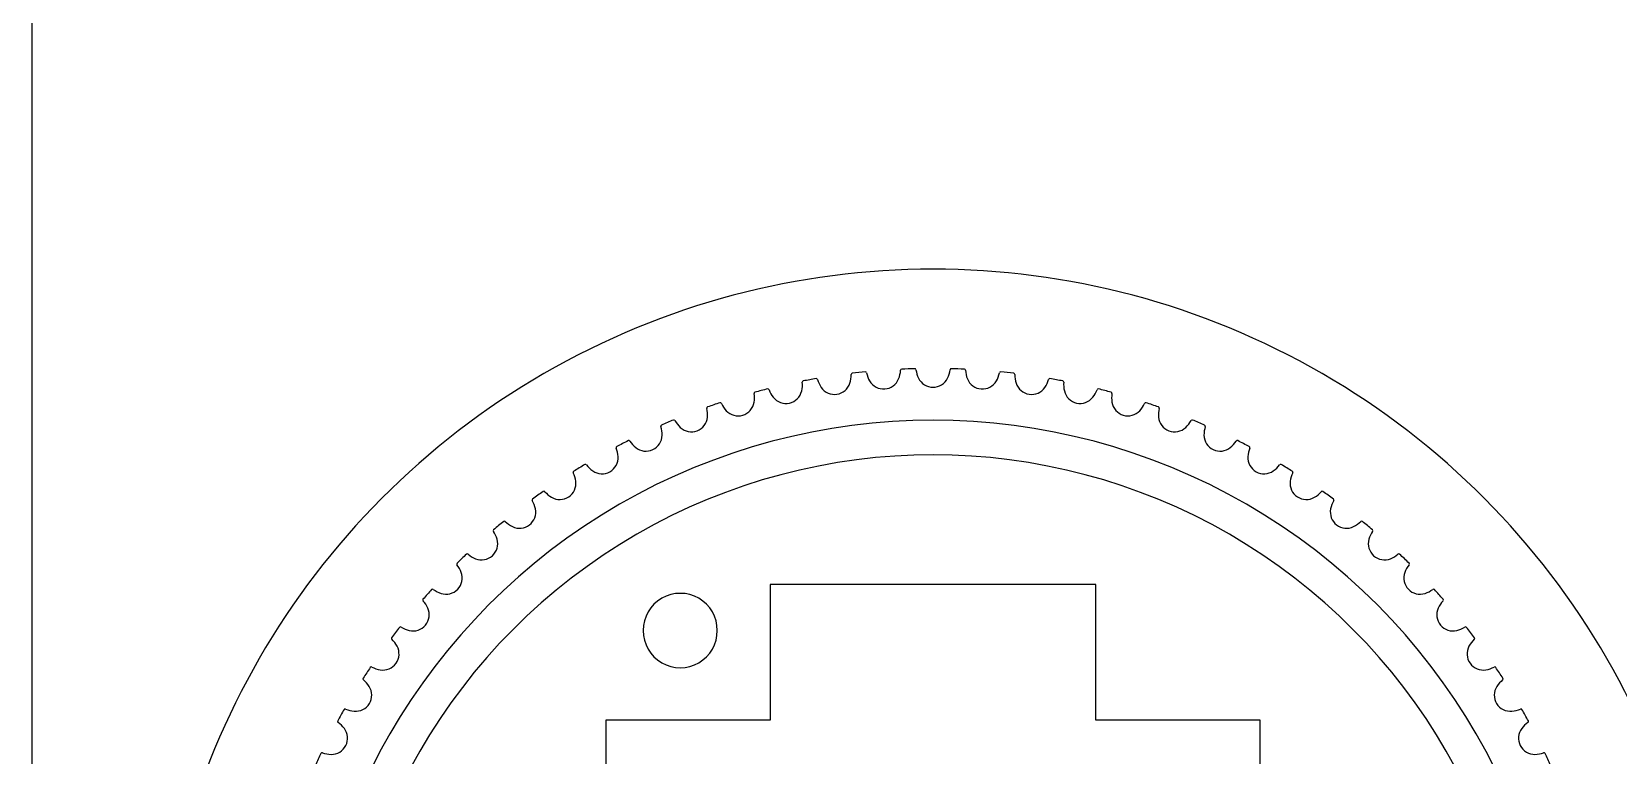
# Model space of a CAD drawing. Extents: x 0 to 508, y 0 to 304.
# Drawn here: x 0.1 to 64.4, y 106.8 to 136.1 of the extents above; entities that cross this region are included whole.
import ezdxf

# ---------------------------------------------------------------- set-up
doc = ezdxf.new("R2010")
doc.units = 0
doc.layers.get('0').update_dxf_attribs({"linetype": 'CONTINUOUS'})

msp = doc.modelspace()

# ---------------------------------------------------------------- linework, layer by layer
at = {"color": 7}
msp.add_lwpolyline([(0.120756, 165.010264), (0.120756, 25.010248)], dxfattribs=at)
for points in [[(23.370778, 108.260264), (23.370778, 101.610263), (17.870779, 101.610263), (17.870779, 88.410264), (23.370778, 88.410264), (23.370778, 81.760264), (30.020763, 81.760264), (30.020763, 76.260259), (43.220772, 76.260259), (43.220772, 81.760264), (49.870757, 81.760264), (49.870757, 88.410264), (55.370756, 88.410264), (55.370756, 101.610263), (49.870757, 101.610263), (49.870757, 108.260264), (43.220772, 108.260264), (43.220772, 113.760269), (30.020763, 113.760269), (30.020763, 108.260264)], [(27.884014, 111.897004)]]:
    msp.add_lwpolyline(points, close=True, dxfattribs=at)
for points in [[(52.376038, 122.305279), (42.627226, 127.936271), (30.614309, 127.936271), (20.865497, 122.305279)], [(20.865497, 122.305279), (11.116684, 116.674288), (5.114247, 106.268477), (5.120772, 95.010264)], [(31.88589, 122.099578), (31.712311, 122.069238), (31.539027, 122.037231), (31.366063, 122.003561)], [(31.941267, 122.06378), (31.934407, 122.087919), (31.910717, 122.103233), (31.88589, 122.099578)], [(33.256299, 121.915121), (33.292199, 122.028173), (33.309577, 122.146286), (33.307761, 122.264887)], [(33.350465, 122.315118), (33.325643, 122.31146), (33.307377, 122.289973), (33.307761, 122.264887)], [(33.875927, 122.372935), (33.700592, 122.355347), (33.525429, 122.336074), (33.350465, 122.315118)], [(33.928526, 122.333192), (33.923446, 122.357759), (33.900948, 122.374759), (33.875927, 122.372935)], [(33.928526, 122.333192), (33.952543, 122.217034), (33.995189, 122.105525), (34.054812, 122.002984)], [(34.668862, 121.678973), (34.91866, 121.697256), (35.136161, 121.856391), (35.229191, 122.088939)], [(35.229191, 122.088939), (35.273249, 122.199067), (35.299205, 122.315596), (35.306053, 122.434011)], [(35.352329, 122.480993), (35.327298, 122.479166), (35.307501, 122.459066), (35.306053, 122.434011)], [(35.880596, 122.5003), (35.704449, 122.495554), (35.528352, 122.489116), (35.352329, 122.480985)], [(35.930152, 122.456821), (35.92688, 122.481694), (35.905683, 122.500292), (35.880596, 122.5003)], [(35.930152, 122.456821), (35.945632, 122.339219), (35.980031, 122.224894), (36.032017, 122.118276)], [(36.032017, 122.118276), (36.141778, 121.893151), (36.37031, 121.750326), (36.620767, 121.750326)], [(36.620767, 121.750326), (36.871225, 121.750326), (37.099757, 121.893151), (37.209518, 122.118276)], [(37.209518, 122.118276), (37.261504, 122.224894), (37.295903, 122.339219), (37.311383, 122.456821)], [(37.360939, 122.5003), (37.335852, 122.500292), (37.314655, 122.481694), (37.311383, 122.456821)], [(37.889206, 122.480993), (37.713183, 122.489124), (37.537086, 122.495562), (37.360939, 122.500308)], [(37.935482, 122.434011), (37.934034, 122.459066), (37.914237, 122.479166), (37.889206, 122.480993)], [(37.935482, 122.434011), (37.94233, 122.315596), (37.968286, 122.199067), (38.012344, 122.088939)], [(38.012344, 122.088939), (38.105374, 121.856391), (38.322875, 121.697256), (38.572673, 121.678973)], [(39.186723, 122.002984), (39.246346, 122.105525), (39.288992, 122.217034), (39.313009, 122.333192)], [(39.365608, 122.372935), (39.340587, 122.374759), (39.318089, 122.357759), (39.313009, 122.333192)], [(39.89107, 122.315118), (39.716106, 122.336074), (39.540943, 122.355347), (39.365608, 122.372935)], [(39.933774, 122.264887), (39.934158, 122.289973), (39.915892, 122.31146), (39.89107, 122.315118)], [(39.933774, 122.264887), (39.931958, 122.146286), (39.949336, 122.028173), (39.985236, 121.915121)], [(41.355645, 122.099578), (41.330818, 122.103233), (41.307128, 122.087919), (41.300268, 122.06378)], [(41.875472, 122.003561), (41.702508, 122.037231), (41.529224, 122.069238), (41.355645, 122.099578)], [(68.120763, 95.010264), (68.127288, 106.268477), (62.124851, 116.674288), (52.376038, 122.305279)], [(49.320767, 117.007309), (41.46198, 121.544582), (31.779555, 121.544582), (23.920767, 117.007309)], [(29.409708, 121.547983), (29.385675, 121.540756), (29.370723, 121.516835), (29.374756, 121.492066)], [(29.374782, 121.138537), (29.393834, 121.255611), (29.393825, 121.374995), (29.374756, 121.492066)], [(29.921147, 121.681687), (29.750243, 121.638759), (29.579755, 121.594188), (29.409708, 121.547983)], [(29.978985, 121.65003), (29.97038, 121.6736), (29.945639, 121.687142), (29.921147, 121.681687)], [(29.978985, 121.65003), (30.019656, 121.538606), (30.078081, 121.434494), (30.151996, 121.341727)], [(30.806679, 121.110574), (31.051153, 121.165033), (31.243166, 121.354141), (31.301346, 121.597756)], [(31.301346, 121.597756), (31.328855, 121.713133), (31.337521, 121.8322), (31.327011, 121.950345)], [(31.366063, 122.003561), (31.341576, 121.998099), (31.324928, 121.975336), (31.327143, 121.950345)], [(31.941267, 122.06378), (31.973697, 121.949686), (32.024366, 121.841588), (32.091313, 121.743674)], [(32.091313, 121.743674), (32.232678, 121.536909), (32.479582, 121.428866), (32.727384, 121.465334)], [(32.727384, 121.465334), (32.975186, 121.501803), (33.180495, 121.676396), (33.256299, 121.915121)], [(34.054812, 122.002984), (34.180711, 121.78646), (34.419065, 121.66069), (34.668862, 121.678973)], [(38.572673, 121.678973), (38.82247, 121.66069), (39.060824, 121.78646), (39.186723, 122.002984)], [(39.985236, 121.915121), (40.06104, 121.676396), (40.266349, 121.501803), (40.514151, 121.465334)], [(40.514151, 121.465334), (40.761953, 121.428866), (41.008857, 121.536909), (41.150222, 121.743674)], [(41.150222, 121.743674), (41.217169, 121.841588), (41.267838, 121.949686), (41.300268, 122.06378)], [(41.914392, 121.950345), (41.916607, 121.975336), (41.899959, 121.998099), (41.875472, 122.003561)], [(41.914392, 121.950345), (41.903881, 121.8322), (41.912548, 121.713133), (41.940057, 121.597756)], [(41.940189, 121.597756), (41.998369, 121.354141), (42.190382, 121.165033), (42.434856, 121.110574)], [(43.089539, 121.341727), (43.163454, 121.434494), (43.221879, 121.538606), (43.26255, 121.65003)], [(43.320388, 121.681687), (43.295896, 121.687142), (43.271155, 121.6736), (43.26255, 121.65003)], [(43.831827, 121.547983), (43.66178, 121.594188), (43.491292, 121.638759), (43.320388, 121.681687)], [(43.866779, 121.492066), (43.870812, 121.516835), (43.85586, 121.540756), (43.831827, 121.547983)], [(43.866779, 121.492066), (43.84771, 121.374995), (43.847701, 121.255611), (43.866752, 121.138537)], [(27.491822, 120.950813), (27.468385, 120.941849), (27.455222, 120.916902), (27.461051, 120.892496)], [(27.486875, 120.53991), (27.497298, 120.658068), (27.488542, 120.777134), (27.460945, 120.892496)], [(27.992123, 121.121495), (27.824813, 121.066205), (27.658038, 121.009309), (27.491822, 120.950813)], [(28.052104, 121.094143), (28.041803, 121.117016), (28.016147, 121.128716), (27.992123, 121.121495)], [(28.052104, 121.094143), (28.100807, 120.985984), (28.166683, 120.886414), (28.247181, 120.799291)], [(28.247181, 120.799291), (28.417147, 120.615317), (28.677147, 120.544379), (28.916996, 120.616539)], [(28.916996, 120.616539), (29.156845, 120.688699), (29.334543, 120.891322), (29.374782, 121.138537)], [(30.151996, 121.341727), (30.308079, 121.145841), (30.562205, 121.056115), (30.806679, 121.110574)], [(42.434856, 121.110574), (42.67933, 121.056115), (42.933456, 121.145841), (43.089539, 121.341727)], [(43.866752, 121.138537), (43.906992, 120.891322), (44.08469, 120.688699), (44.324539, 120.616539)], [(44.324539, 120.616539), (44.564388, 120.544379), (44.824388, 120.615317), (44.994354, 120.799291)], [(44.994354, 120.799291), (45.074852, 120.886414), (45.140728, 120.985984), (45.189431, 121.094143)], [(45.249412, 121.121495), (45.225388, 121.128716), (45.199732, 121.117016), (45.189431, 121.094143)], [(45.749713, 120.950813), (45.583497, 121.009309), (45.416722, 121.066205), (45.249412, 121.121495)], [(45.780484, 120.892496), (45.752887, 120.777134), (45.744131, 120.658068), (45.754555, 120.53991)], [(45.780484, 120.892496), (45.786313, 120.916902), (45.77315, 120.941849), (45.749713, 120.950813)], [(25.62262, 120.215242), (25.599889, 120.204601), (25.588569, 120.178755), (25.596162, 120.154832)], [(25.647676, 119.805072), (25.649484, 119.923672), (25.632096, 120.041784), (25.596189, 120.154832)], [(26.109136, 120.421987), (25.946306, 120.354633), (25.784126, 120.285714), (25.62262, 120.215242)], [(26.170969, 120.399085), (26.159029, 120.421158), (26.132577, 120.43096), (26.109136, 120.421998)], [(26.170969, 120.399085), (26.227431, 120.294772), (26.300393, 120.200277), (26.387028, 120.119262)], [(27.068407, 119.985874), (27.302355, 120.07535), (27.464792, 120.29041), (27.486875, 120.53991)], [(45.75466, 120.53991), (45.776743, 120.29041), (45.93918, 120.07535), (46.173128, 119.985874)], [(46.854507, 120.119262), (46.941142, 120.200277), (47.014104, 120.294772), (47.070566, 120.399085)], [(47.132399, 120.421987), (47.108958, 120.430949), (47.082506, 120.421147), (47.070566, 120.399074)], [(47.618915, 120.215242), (47.457409, 120.285714), (47.295229, 120.354633), (47.132399, 120.421987)], [(47.645346, 120.154832), (47.609439, 120.041784), (47.592051, 119.923672), (47.593859, 119.805072)], [(47.645346, 120.154832), (47.65294, 120.178755), (47.64162, 120.204601), (47.618888, 120.215242)], [(24.282241, 119.586896), (24.124767, 119.507835), (23.968055, 119.427262), (23.81213, 119.345189)], [(24.345582, 119.568571), (24.332062, 119.589713), (24.304965, 119.597557), (24.282241, 119.586907)], [(24.345582, 119.568571), (24.409506, 119.468656), (24.489169, 119.379738), (24.581485, 119.305261)], [(48.620773, 115.794882), (41.195144, 120.082071), (32.046391, 120.082071), (24.620762, 115.794882)], [(25.270772, 119.221981), (25.497559, 119.328294), (25.643861, 119.554632), (25.647676, 119.805072)], [(26.387028, 120.119262), (26.569968, 119.948175), (26.83446, 119.896398), (27.068407, 119.985874)], [(46.173128, 119.985874), (46.407075, 119.896398), (46.671567, 119.948175), (46.854507, 120.119262)], [(47.593859, 119.805072), (47.597674, 119.554632), (47.743976, 119.328294), (47.970763, 119.221981)], [(48.66005, 119.305261), (48.752366, 119.379738), (48.832029, 119.468656), (48.895952, 119.568571)], [(48.959294, 119.586896), (48.93657, 119.597546), (48.909473, 119.589702), (48.895952, 119.568561)], [(49.429405, 119.345189), (49.27348, 119.427262), (49.116768, 119.507835), (48.959294, 119.586896)], [(23.533718, 118.328887), (23.752143, 118.451471), (23.881535, 118.687888), (23.867057, 118.937942)], [(23.81213, 119.345189), (23.790243, 119.332911), (23.780849, 119.306312), (23.790169, 119.283012)], [(23.867057, 118.937942), (23.8602, 119.056358), (23.834236, 119.172886), (23.790169, 119.283012)], [(24.581485, 119.305261), (24.776426, 119.147994), (25.043985, 119.115667), (25.270772, 119.221981)], [(47.970763, 119.221981), (48.19755, 119.115667), (48.465109, 119.147994), (48.66005, 119.305261)], [(49.374478, 118.937942), (49.36, 118.687888), (49.489392, 118.451471), (49.707817, 118.328887)], [(49.451366, 119.283012), (49.407299, 119.172886), (49.381335, 119.056358), (49.374478, 118.937942)], [(49.451366, 119.283012), (49.460686, 119.306312), (49.451292, 119.332911), (49.429405, 119.345189)], [(22.069954, 118.345299), (22.048987, 118.331487), (22.041515, 118.304267), (22.052492, 118.281685)], [(22.154462, 117.943148), (22.138982, 118.060748), (22.104583, 118.17507), (22.052598, 118.281685)], [(22.521175, 118.620678), (22.369889, 118.530333), (22.219475, 118.438536), (22.069954, 118.345299)], [(22.58568, 118.607025), (22.57065, 118.627117), (22.543056, 118.632957), (22.521175, 118.620678)], [(22.58568, 118.607025), (22.656729, 118.512043), (22.742673, 118.429178), (22.840183, 118.36164)], [(22.840183, 118.36164), (23.046083, 118.219016), (23.315292, 118.206302), (23.533718, 118.328887)], [(49.707817, 118.328887), (49.926243, 118.206302), (50.195452, 118.219016), (50.401352, 118.36164)], [(50.401352, 118.36164), (50.498862, 118.429178), (50.584806, 118.512043), (50.655855, 118.607025)], [(50.72036, 118.620678), (50.698479, 118.632957), (50.670885, 118.627117), (50.655855, 118.607025)], [(51.171581, 118.345299), (51.02206, 118.438536), (50.871646, 118.530333), (50.72036, 118.620678)], [(51.188937, 118.281685), (51.136952, 118.17507), (51.102553, 118.060748), (51.087073, 117.943148)], [(51.188937, 118.281685), (51.199914, 118.304267), (51.192442, 118.331487), (51.171475, 118.345299)], [(21.866472, 117.311397), (22.075362, 117.449597), (22.18715, 117.694823), (22.154462, 117.943148)], [(51.087073, 117.943148), (51.054385, 117.694823), (51.166173, 117.449597), (51.375063, 117.311397)], [(23.920767, 117.007309), (16.06198, 112.470036), (11.220767, 104.08481), (11.220767, 95.010264)], [(20.405434, 117.220907), (20.38556, 117.205581), (20.380126, 117.177897), (20.392734, 117.156196)], [(20.519072, 116.825998), (20.495047, 116.942154), (20.452392, 117.05366), (20.39276, 117.156196)], [(20.835355, 117.528488), (20.691066, 117.427341), (20.547752, 117.324809), (20.405434, 117.220907)], [(20.900681, 117.51958), (20.884227, 117.538521), (20.856284, 117.542335), (20.835355, 117.528496)], [(20.900681, 117.51958), (20.978471, 117.430038), (21.070232, 117.353668), (21.172408, 117.293427)], [(21.172408, 117.293427), (21.388169, 117.166222), (21.657583, 117.173197), (21.866472, 117.311397)], [(62.020767, 95.010264), (62.020767, 104.08481), (57.179555, 112.470036), (49.320767, 117.007309)], [(51.375063, 117.311397), (51.583952, 117.173197), (51.853366, 117.166222), (52.069127, 117.293427)], [(52.069127, 117.293427), (52.171303, 117.353668), (52.263064, 117.430038), (52.340854, 117.51958)], [(52.40618, 117.528488), (52.385251, 117.542327), (52.357308, 117.538513), (52.340854, 117.519572)], [(52.836101, 117.220907), (52.693783, 117.324809), (52.550469, 117.427341), (52.40618, 117.528488)], [(52.848775, 117.156196), (52.789143, 117.05366), (52.746488, 116.942154), (52.722463, 116.825998)], [(52.848775, 117.156196), (52.861382, 117.177897), (52.855949, 117.205581), (52.836075, 117.220907)], [(19.233727, 116.316154), (19.097206, 116.204744), (18.96176, 116.092025), (18.827406, 115.978011)], [(19.299555, 116.31204), (19.281753, 116.329738), (19.253588, 116.331492), (19.233727, 116.316141)], [(19.299555, 116.31204), (19.38367, 116.228416), (19.480755, 116.158947), (19.587051, 116.106324)], [(20.277964, 116.174899), (20.476213, 116.32798), (20.569804, 116.580717), (20.519072, 116.825998)], [(52.722462, 116.825998), (52.671731, 116.580717), (52.765322, 116.32798), (52.963571, 116.174899)], [(53.654484, 116.106324), (53.76078, 116.158947), (53.857865, 116.228416), (53.94198, 116.31204)], [(54.007808, 116.316154), (53.987947, 116.331505), (53.959782, 116.329751), (53.94198, 116.312053)], [(54.414129, 115.978011), (54.279775, 116.092025), (54.144329, 116.204744), (54.007808, 116.316154)], [(24.620762, 115.794882), (17.195133, 111.507693), (12.620757, 103.584641), (12.620757, 95.010264)], [(18.827406, 115.978011), (18.808707, 115.961274), (18.805311, 115.933269), (18.819469, 115.912548)], [(18.969567, 115.59245), (18.937128, 115.706543), (18.88645, 115.814638), (18.819495, 115.912548)], [(19.587051, 116.106324), (19.811524, 115.995199), (20.079715, 116.021818), (20.277964, 116.174899)], [(60.620778, 95.010264), (60.620778, 103.584641), (56.046402, 111.507693), (48.620773, 115.794882)], [(52.963571, 116.174899), (53.16182, 116.021818), (53.430011, 115.995199), (53.654484, 116.106324)], [(54.42204, 115.912548), (54.355085, 115.814638), (54.304407, 115.706543), (54.271968, 115.59245)], [(54.42204, 115.912548), (54.436198, 115.933269), (54.432802, 115.961274), (54.414103, 115.978011)], [(18.77663, 114.925499), (18.963171, 115.092641), (19.038063, 115.35153), (18.969567, 115.59245)], [(54.271968, 115.59245), (54.203472, 115.35153), (54.278364, 115.092641), (54.464905, 114.925499)], [(17.344337, 114.623244), (17.3269, 114.605197), (17.325541, 114.57702), (17.341162, 114.557379)], [(17.514252, 114.249089), (17.473572, 114.360509), (17.415139, 114.464617), (17.341215, 114.557379)], [(17.724887, 114.990144), (17.596865, 114.869066), (17.470009, 114.746761), (17.344337, 114.623244)], [(17.790821, 114.990843), (17.771758, 115.007161), (17.743552, 115.006822), (17.724887, 114.990049)], [(17.790821, 114.990843), (17.880819, 114.913582), (17.982721, 114.851386), (18.092579, 114.806664)], [(18.092579, 114.806664), (18.324562, 114.712229), (18.590088, 114.758357), (18.77663, 114.925499)], [(54.464905, 114.925499), (54.651447, 114.758357), (54.916973, 114.712229), (55.148956, 114.806664)], [(55.148956, 114.806664), (55.258814, 114.851386), (55.360716, 114.913582), (55.450714, 114.990843)], [(55.516648, 114.990144), (55.497983, 115.006917), (55.469777, 115.007257), (55.450714, 114.990938)], [(55.897198, 114.623244), (55.771526, 114.746761), (55.64467, 114.869066), (55.516648, 114.990144)], [(55.90032, 114.557379), (55.826396, 114.464617), (55.767963, 114.360509), (55.727282, 114.249089)], [(55.90032, 114.557379), (55.915941, 114.57702), (55.914582, 114.605197), (55.897145, 114.623244)], [(17.370514, 113.569828), (17.54436, 113.750142), (17.600154, 114.01381), (17.514252, 114.249089)], [(55.727282, 114.249089), (55.641381, 114.01381), (55.697175, 113.750142), (55.871021, 113.569828)], [(15.964112, 113.163832), (15.948318, 113.144312), (15.94945, 113.116107), (15.966757, 113.097916)], [(16.316854, 113.557534), (16.198015, 113.427433), (16.080428, 113.296193), (15.964112, 113.163832)], [(16.160882, 112.80308), (16.112178, 112.911234), (16.046302, 113.010798), (15.965805, 113.097916)], [(16.382577, 113.563043), (16.362393, 113.577965), (16.334275, 113.575611), (16.316854, 113.557539)], [(16.382577, 113.563043), (16.477969, 113.49256), (16.584132, 113.437968), (16.696955, 113.401382)], [(16.696955, 113.401382), (16.935213, 113.324129), (17.196668, 113.389514), (17.370514, 113.569828)], [(25.632369, 113.200824), (25.167426, 112.931598), (24.88198, 112.434266), (24.884036, 111.897004)], [(27.135681, 113.200824), (26.670739, 113.47005), (26.097312, 113.47005), (25.632369, 113.200824)], [(27.884014, 111.897004), (27.88607, 112.434266), (27.600624, 112.931598), (27.135681, 113.200824)], [(55.871021, 113.569828), (56.044867, 113.389514), (56.306322, 113.324129), (56.54458, 113.401382)], [(56.54458, 113.401382), (56.657403, 113.437968), (56.763566, 113.49256), (56.858958, 113.563043)], [(56.924681, 113.557534), (56.90726, 113.575605), (56.879142, 113.57796), (56.858958, 113.563038)], [(57.277423, 113.163832), (57.161107, 113.296193), (57.04352, 113.427433), (56.924681, 113.557534)], [(57.27573, 113.097916), (57.195233, 113.010798), (57.129357, 112.911234), (57.080653, 112.80308)], [(57.27573, 113.097916), (57.293038, 113.116107), (57.29417, 113.144312), (57.278376, 113.163832)], [(16.067108, 112.115138), (16.227329, 112.307661), (16.263729, 112.574699), (16.160882, 112.80308)], [(57.080653, 112.80308), (56.977806, 112.574699), (57.014206, 112.307661), (57.174427, 112.115138)], [(15.017168, 112.025964), (14.908136, 111.887536), (14.800436, 111.748062), (14.694085, 111.607563)], [(15.082282, 112.036257), (15.061068, 112.049646), (15.033218, 112.045244), (15.017168, 112.025964)], [(15.082282, 112.036257), (15.18257, 111.972924), (15.292441, 111.926228), (15.40764, 111.897978)], [(15.40764, 111.897978), (15.650903, 111.838321), (15.906888, 111.922616), (16.067108, 112.115138)], [(24.884036, 111.897004), (24.88198, 111.359742), (25.167426, 110.86241), (25.632369, 110.593184)], [(27.135681, 110.593184), (27.600624, 110.86241), (27.88607, 111.359742), (27.884014, 111.897004)], [(57.174427, 112.115138), (57.334647, 111.922616), (57.590632, 111.838321), (57.833895, 111.897978)], [(57.833895, 111.897978), (57.949094, 111.926228), (58.058965, 111.972924), (58.159253, 112.036257)], [(58.224367, 112.025964), (58.208317, 112.045244), (58.180467, 112.049646), (58.159253, 112.036257)], [(58.54745, 111.607563), (58.441099, 111.748062), (58.333399, 111.887536), (58.224367, 112.025964)], [(14.694085, 111.607563), (14.679508, 111.587131), (14.682338, 111.559058), (14.7007, 111.541946)], [(14.916679, 111.262139), (14.860208, 111.366448), (14.787237, 111.460938), (14.700594, 111.541946)], [(14.873373, 110.569186), (15.019113, 110.772891), (15.035923, 111.041874), (14.916679, 111.262139)], [(58.324856, 111.262139), (58.205612, 111.041874), (58.222422, 110.772891), (58.368162, 110.569186)], [(58.540941, 111.541946), (58.454298, 111.460938), (58.381327, 111.366448), (58.324856, 111.262139)], [(58.540941, 111.541946), (58.559303, 111.559058), (58.562132, 111.587131), (58.547556, 111.607563)], [(14.231514, 110.304466), (14.478483, 110.262725), (14.727633, 110.365481), (14.873373, 110.569186)], [(25.632369, 110.593184), (26.097312, 110.323958), (26.670739, 110.323958), (27.135681, 110.593184)], [(58.368162, 110.569186), (58.513902, 110.365481), (58.763052, 110.262725), (59.010021, 110.304466)], [(13.541057, 109.962741), (13.528005, 109.9413), (13.532872, 109.913505), (13.552435, 109.897775)], [(13.832734, 110.403608), (13.734098, 110.25759), (13.636868, 110.110628), (13.541057, 109.962741)], [(13.788258, 109.634486), (13.724324, 109.734395), (13.644653, 109.823306), (13.552329, 109.897775)], [(13.896922, 110.418629), (13.874786, 110.430431), (13.847331, 110.424003), (13.832734, 110.4036)], [(13.896922, 110.418629), (14.001568, 110.362784), (14.114558, 110.324232), (14.231514, 110.304466)], [(59.010021, 110.304466), (59.126977, 110.324232), (59.239967, 110.362784), (59.344613, 110.418629)], [(59.408801, 110.403608), (59.394204, 110.424011), (59.366749, 110.430439), (59.344613, 110.418637)], [(59.700478, 109.962741), (59.604667, 110.110628), (59.507437, 110.25759), (59.408801, 110.403608)], [(59.689206, 109.897775), (59.596882, 109.823306), (59.517211, 109.734395), (59.453277, 109.634486)], [(59.689206, 109.897775), (59.708768, 109.913505), (59.713636, 109.9413), (59.700583, 109.962741)], [(13.795651, 108.940234), (13.926127, 109.15403), (13.923257, 109.423516), (13.788258, 109.634486)], [(59.453277, 109.634486), (59.318278, 109.423516), (59.315408, 109.15403), (59.445884, 108.940234)], [(12.769876, 108.699123), (12.682165, 108.546294), (12.595925, 108.392626), (12.511167, 108.238139)], [(12.832821, 108.718789), (12.809879, 108.728961), (12.782951, 108.720551), (12.769876, 108.699131)], [(12.832821, 108.718789), (12.941262, 108.670733), (13.056763, 108.640533), (13.174848, 108.629357)], [(13.174848, 108.629357), (13.4242, 108.605765), (13.665175, 108.726437), (13.795651, 108.940234)], [(59.445884, 108.940234), (59.57636, 108.726437), (59.817335, 108.605765), (60.066687, 108.629357)], [(60.066687, 108.629357), (60.184772, 108.640533), (60.300273, 108.670733), (60.408714, 108.718789)], [(60.471659, 108.699123), (60.458584, 108.720543), (60.431656, 108.728953), (60.408714, 108.718781)], [(60.730368, 108.238139), (60.64561, 108.392626), (60.55937, 108.546294), (60.471659, 108.699123)], [(12.511167, 108.238139), (12.499669, 108.215853), (12.506458, 108.188497), (12.527042, 108.174174)], [(12.781677, 107.928807), (12.710618, 108.023784), (12.624665, 108.106643), (12.527148, 108.174174)], [(60.714387, 108.174174), (60.61687, 108.106643), (60.530917, 108.023784), (60.459858, 107.928807)], [(60.714387, 108.174174), (60.734971, 108.188497), (60.74176, 108.215853), (60.730262, 108.238139)], [(12.839725, 107.236933), (12.954253, 107.459687), (12.93172, 107.728251), (12.781677, 107.928807)], [(60.459858, 107.928807), (60.309815, 107.728251), (60.287282, 107.459687), (60.40181, 107.236933)], [(11.834283, 106.921602), (11.757954, 106.762778), (11.683153, 106.603224), (11.60989, 106.442962)], [(11.895614, 106.945808), (11.871992, 106.954271), (11.845756, 106.943915), (11.834283, 106.921599)], [(11.895614, 106.945808), (12.007272, 106.905797), (12.124666, 106.884108), (12.24325, 106.881581)], [(12.24325, 106.881581), (12.493664, 106.876243), (12.725197, 107.01418), (12.839725, 107.236933)], [(60.40181, 107.236933), (60.516338, 107.01418), (60.747871, 106.876243), (60.998285, 106.881581)], [(60.998285, 106.881581), (61.116869, 106.884108), (61.234263, 106.905797), (61.345921, 106.945808)], [(61.407252, 106.921602), (61.395779, 106.943917), (61.369543, 106.954274), (61.345921, 106.945811)], [(61.631645, 106.442962), (61.558382, 106.603224), (61.483581, 106.762778), (61.407252, 106.921602)]]:
    msp.add_open_spline(points, degree=3, dxfattribs=at)

doc.saveas('drawing.dxf')
